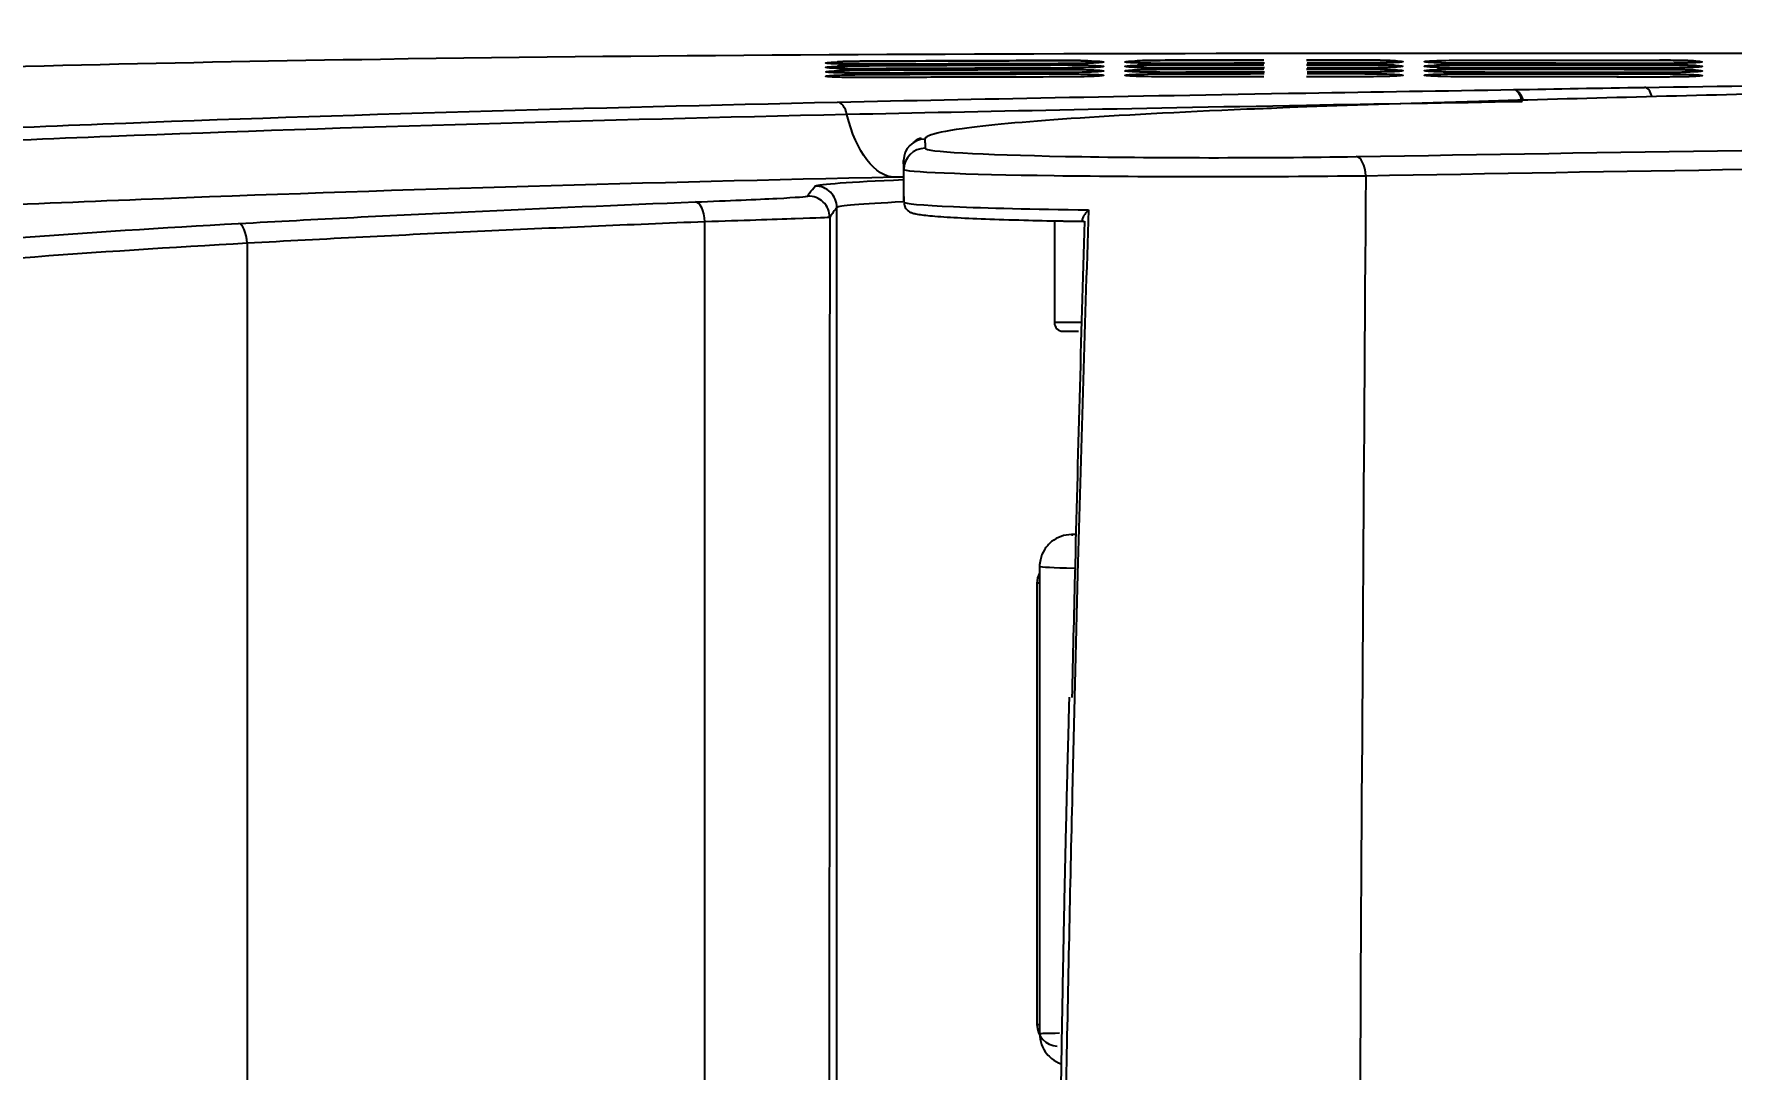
# Model space of a CAD drawing. Extents: x 5956 to 12061, y 2783 to 5292.
# Drawn here: x 9618.7 to 9698, y 4662.7 to 4711 of the extents above; entities that cross this region are included whole.
import ezdxf

# ---------------------------------------------------------------- set-up
doc = ezdxf.new("R2010")
doc.units = 0
doc.header["$LTSCALE"] = 20
doc.header["$MEASUREMENT"] = 0
doc.layers.get('0').update_dxf_attribs({"linetype": 'CONTINUOUS'})
doc.layers.get('DEFPOINTS').update_dxf_attribs({"linetype": 'CONTINUOUS'})
doc.layers.add('1', color=7, linetype='CONTINUOUS')
doc.styles.get("Standard").update_dxf_attribs({"font": 'NanumGothic.ttf'})
doc.dimstyles.get("Standard").update_dxf_attribs({"dimtxt": 2.7, "dimasz": 2.5, "dimexe": 1.5, "dimexo": 1.5, "dimgap": 1.5, "dimtad": 1, "dimdec": 0, "dimlfac": 10, "dimzin": 0, "dimdsep": 46, "dimtxsty": 'Standard', "dimcen": 0, "dimclrt": 2, "dimadec": 0, "dimazin": 0, "dimtfac": 1, "dimtdec": 0, "dimtmove": 0, "dimatfit": 3, "dimfxl": 0, "dimtolj": 1, "dimtzin": 0, "dimarcsym": 0})

# ---------------------------------------------------------------- blocks, each defined once
blk = doc.blocks.new('*D22')
at = {"color": 3, "lineweight": -2}
for p, q in [((9436.109, 4513.251), (9436.109, 4794.564)), ((10113.663, 4513.251), (10113.663, 4794.564)), ((9456.109, 4789.564), (10093.663, 4789.564))]:
    blk.add_line(p, q, dxfattribs=at)
at = {"color": 3}
for points in [[(9456.109, 4792.897), (9456.109, 4786.23), (9436.109, 4789.564)], [(10093.663, 4792.897), (10093.663, 4786.23), (10113.663, 4789.564)]]:
    blk.add_solid(points, dxfattribs=at)
at = {"layer": 'DEFPOINTS', "color": 0}
for p in [(10113.663, 4789.564), (9436.109, 4511.751), (10113.663, 4511.751)]:
    blk.add_point(p, dxfattribs=at)
at = {"color": 2, "insert": (9774.886, 4813.172), "char_height": 25, "attachment_point": 5}
blk.add_mtext('\\A1;680', dxfattribs=at)

msp = doc.modelspace()

# ---------------------------------------------------------------- linework, layer by layer
at = {"layer": '1', "color": 0, "linetype": 'Continuous'}
for p, q in [((9659.34, 4705.123), (9659.34, 4703.621)), ((9666.394, 4702.308), (9666.394, 4697.548)), ((9667.672, 4697.548), (9666.394, 4697.548)), ((9666.794, 4697.148), (9667.517, 4697.148)), ((9667.416, 4687.639), (9667.2, 4687.639)), ((9665.7, 4686.139), (9665.7, 4664.318)), ((9665.7, 4686.139), (9665.7, 4664.318)), ((9665.7, 4686.139), (9665.7, 4686.139)), ((9665.578, 4685.37), (9665.578, 4664.727)), ((9665.7, 4685.37), (9665.578, 4685.37)), ((9665.687, 4664.727), (9665.578, 4664.727)), ((9665.7, 4664.318), (9665.7, 4664.318))]:
    msp.add_line(p, q, dxfattribs=at)
for centre, radius, start, end in [((9666.794, 4697.548), 0.4, 180, 270), ((9666.578, 4685.37), 1, 151.45736, 180), ((9666.578, 4664.727), 1, 180, 267.21188)]:
    msp.add_arc(centre, radius, start, end, dxfattribs=at)
for centre, major_axis, ratio, start_param, end_param in [((9687.876, 4707.439), (-0.02, 1), 0.526618, 5.24402, 6.242794), ((9687.876, 4707.439), (-0.015, 1), 0.445342, 5.153242, 6.244836), ((9693.993, 4707.544), (0.015, -1), 0.437993, 2.171709, 3.103155), ((9656.26, 4706.857), (-0.022, 1), 0.481748, 5.12915, 6.244948), ((9660.34, 4705.123), (1, 0.02), 0.999469, 1.552796, 3.121279), ((9660.348, 4704.7), (1, 0.02), 0.99947, 1.552437, 3.121258), ((9680.515, 4704.312), (-0.017, 1), 0.443476, 4.795344, 6.246249), ((9655.22, 4702.93), (0.775, -0.632), 0.999905, 0.684023, 2.277312), ((9649.633, 4702.189), (0.039, -0.999), 0.419656, 1.626156, 3.124935), ((9654.885, 4702.466), (0.842, -0.539), 0.999869, 0.569809, 2.169227)]:
    msp.add_ellipse(centre, major_axis=major_axis, ratio=ratio, start_param=start_param, end_param=end_param, dxfattribs=at)
for points, knots in [([(9675.939, 4310.949), (9662.032, 4310.961), (9648.127, 4311.017), (9615.477, 4311.521), (9596.735, 4312.074), (9568.66, 4314.401), (9559.28, 4315.445), (9540.715, 4318.444), (9531.535, 4320.396), (9513.528, 4325.889), (9504.741, 4329.449), (9488.524, 4338.786), (9480.961, 4344.724), (9471.474, 4355.002), (9468.581, 4358.663), (9463.293, 4366.416), (9460.891, 4370.528), (9454.505, 4383.08), (9451.248, 4391.831), (9445.962, 4409.804), (9443.949, 4419.038), (9440.767, 4437.425), (9439.59, 4446.641), (9436.832, 4474.332), (9436.084, 4492.854), (9436.132, 4529.982), (9436.945, 4548.649), (9439.841, 4576.526), (9441.075, 4585.779), (9444.388, 4604.162), (9446.473, 4613.33), (9451.902, 4631.098), (9455.242, 4639.73), (9461.751, 4652.072), (9464.194, 4656.11), (9469.634, 4663.802), (9472.6, 4667.413), (9482.274, 4677.502), (9489.916, 4683.265), (9506.284, 4692.335), (9515.128, 4695.779), (9533.084, 4701.057), (9542.181, 4702.925), (9560.51, 4705.794), (9569.741, 4706.795), (9597.552, 4709.046), (9616.235, 4709.587), (9648.702, 4710.076), (9662.527, 4710.129), (9678.352, 4710.142)], [0, 0, 0, 0, 0.054995, 0.054995, 0.129163, 0.129163, 0.166246, 0.166246, 0.20333, 0.20333, 0.240414, 0.240414, 0.277498, 0.277498, 0.296039, 0.296039, 0.314581, 0.314581, 0.351665, 0.351665, 0.388749, 0.388749, 0.425833, 0.425833, 0.5, 0.5, 0.574167, 0.574167, 0.611251, 0.611251, 0.648335, 0.648335, 0.685419, 0.685419, 0.703961, 0.703961, 0.722502, 0.722502, 0.759586, 0.759586, 0.79667, 0.79667, 0.833754, 0.833754, 0.870837, 0.870837, 0.945005, 0.945005, 1, 1, 1, 1]), ([(9656.57, 4709.63), (9656.373, 4709.633), (9656.2, 4709.638), (9655.701, 4709.661), (9655.602, 4709.684), (9655.866, 4709.716), (9656.023, 4709.726), (9656.23, 4709.735)], [0, 0, 0, 0, 0.201907, 0.201907, 0.73796, 0.73796, 1, 1, 1, 1]), ([(9656.57, 4709.423), (9656.373, 4709.427), (9656.2, 4709.432), (9655.701, 4709.454), (9655.602, 4709.477), (9655.867, 4709.509), (9656.023, 4709.52), (9656.23, 4709.529)], [0, 0, 0, 0, 0.201841, 0.201841, 0.737894, 0.737894, 1, 1, 1, 1]), ([(9657.202, 4709.623), (9656.97, 4709.624), (9656.551, 4709.629), (9656.079, 4709.643), (9655.866, 4709.656), (9655.819, 4709.664), (9655.819, 4709.663)], [0, 0, 0, 0, 0.308853, 0.627565, 0.890857, 1, 1, 1, 1]), ([(9657.202, 4709.416), (9656.97, 4709.417), (9656.551, 4709.422), (9656.079, 4709.436), (9655.866, 4709.45), (9655.819, 4709.457), (9655.819, 4709.457)], [0, 0, 0, 0, 0.308888, 0.627667, 0.891007, 1, 1, 1, 1]), ([(9656.23, 4709.735), (9656.447, 4709.745), (9656.72, 4709.753), (9657.626, 4709.769), (9658.3, 4709.769), (9661.528, 4709.784), (9664.111, 4709.792), (9666.694, 4709.799)], [0, 0, 0, 0, 0.092751, 0.092751, 0.274201, 0.274201, 1, 1, 1, 1]), ([(9656.23, 4709.529), (9656.447, 4709.538), (9656.72, 4709.546), (9657.626, 4709.562), (9658.3, 4709.562), (9661.528, 4709.576), (9664.111, 4709.584), (9666.694, 4709.591)], [0, 0, 0, 0, 0.092731, 0.092731, 0.274185, 0.274185, 1, 1, 1, 1]), ([(9666.694, 4709.799), (9666.342, 4709.798), (9664.623, 4709.794), (9661.859, 4709.785), (9659.116, 4709.772), (9657.544, 4709.768), (9657.091, 4709.759), (9656.992, 4709.757)], [0, 0, 0, 0, 0.10832, 0.530578, 0.847495, 0.96625, 1, 1, 1, 1]), ([(9666.694, 4709.59), (9666.343, 4709.59), (9664.623, 4709.586), (9661.859, 4709.577), (9659.116, 4709.565), (9657.544, 4709.561), (9657.091, 4709.552), (9656.993, 4709.55)], [0, 0, 0, 0, 0.10832, 0.530579, 0.847497, 0.966253, 1, 1, 1, 1]), ([(9668.296, 4709.688), (9668.239, 4709.685), (9668.176, 4709.682), (9667.946, 4709.673), (9667.749, 4709.668), (9667.334, 4709.66), (9667.112, 4709.657), (9666.889, 4709.656), (9666.039, 4709.651), (9665.181, 4709.651), (9662.116, 4709.642), (9659.904, 4709.634), (9657.693, 4709.623)], [0, 0, 0, 0, 0.027375, 0.027375, 0.09349, 0.09349, 0.155979, 0.155979, 0.155979, 0.391108, 0.391108, 1, 1, 1, 1]), ([(9668.298, 4709.479), (9668.24, 4709.476), (9668.177, 4709.474), (9667.946, 4709.465), (9667.749, 4709.459), (9667.334, 4709.452), (9667.112, 4709.449), (9666.889, 4709.448), (9666.039, 4709.443), (9665.181, 4709.443), (9662.116, 4709.435), (9659.904, 4709.427), (9657.693, 4709.416)], [0, 0, 0, 0, 0.027635, 0.027635, 0.093725, 0.093725, 0.15619, 0.15619, 0.15619, 0.391248, 0.391248, 1, 1, 1, 1]), ([(9666.694, 4709.799), (9666.908, 4709.799), (9667.126, 4709.799), (9667.531, 4709.795), (9667.724, 4709.792), (9668.065, 4709.783), (9668.216, 4709.778), (9668.463, 4709.766), (9668.559, 4709.759), (9668.681, 4709.743), (9668.705, 4709.735), (9668.673, 4709.718), (9668.614, 4709.709), (9668.457, 4709.697), (9668.383, 4709.692), (9668.296, 4709.688)], [0, 0, 0, 0, 0.141324, 0.141324, 0.282473, 0.282473, 0.426689, 0.426689, 0.577845, 0.577845, 0.736939, 0.736939, 0.901335, 0.901335, 1, 1, 1, 1]), ([(9666.694, 4709.591), (9666.909, 4709.591), (9667.126, 4709.59), (9667.531, 4709.586), (9667.724, 4709.583), (9668.065, 4709.575), (9668.216, 4709.569), (9668.463, 4709.557), (9668.559, 4709.55), (9668.681, 4709.535), (9668.705, 4709.526), (9668.673, 4709.51), (9668.614, 4709.501), (9668.457, 4709.488), (9668.384, 4709.484), (9668.298, 4709.479)], [0, 0, 0, 0, 0.141417, 0.141417, 0.282659, 0.282659, 0.426976, 0.426976, 0.578238, 0.578238, 0.737437, 0.737437, 0.901928, 0.901928, 1, 1, 1, 1]), ([(9668.567, 4709.71), (9668.567, 4709.71), (9668.557, 4709.708), (9668.481, 4709.699), (9668.359, 4709.692), (9668.255, 4709.686)], [0, 0, 0, 0, 0.113902, 0.437923, 1, 1, 1, 1]), ([(9668.567, 4709.501), (9668.567, 4709.501), (9668.557, 4709.499), (9668.482, 4709.491), (9668.36, 4709.484), (9668.257, 4709.478)], [0, 0, 0, 0, 0.113584, 0.437969, 1, 1, 1, 1]), ([(9671.199, 4709.666), (9671.152, 4709.667), (9671.105, 4709.667), (9670.857, 4709.67), (9670.664, 4709.673), (9670.323, 4709.682), (9670.171, 4709.687), (9669.925, 4709.699), (9669.829, 4709.707), (9669.707, 4709.722), (9669.683, 4709.73), (9669.715, 4709.747), (9669.775, 4709.756), (9669.971, 4709.772), (9670.11, 4709.779), (9670.444, 4709.792), (9670.641, 4709.797), (9671.055, 4709.805), (9671.278, 4709.807), (9671.501, 4709.809), (9672.349, 4709.813), (9673.207, 4709.811), (9674.765, 4709.813), (9675.47, 4709.814), (9676.175, 4709.815)], [0, 0, 0, 0, 0.014064, 0.014064, 0.076122, 0.076122, 0.139542, 0.139542, 0.206001, 0.206001, 0.275928, 0.275928, 0.348166, 0.348166, 0.419987, 0.419987, 0.488741, 0.488741, 0.553703, 0.553703, 0.553703, 0.798091, 0.798091, 1, 1, 1, 1]), ([(9671.199, 4709.458), (9671.152, 4709.458), (9671.105, 4709.458), (9670.857, 4709.461), (9670.664, 4709.464), (9670.323, 4709.473), (9670.171, 4709.478), (9669.925, 4709.491), (9669.829, 4709.498), (9669.707, 4709.513), (9669.683, 4709.522), (9669.715, 4709.538), (9669.775, 4709.547), (9669.971, 4709.563), (9670.11, 4709.57), (9670.444, 4709.583), (9670.641, 4709.588), (9671.056, 4709.596), (9671.278, 4709.598), (9671.501, 4709.599), (9672.35, 4709.604), (9673.207, 4709.602), (9674.765, 4709.604), (9675.47, 4709.604), (9676.175, 4709.605)], [0, 0, 0, 0, 0.014046, 0.014046, 0.076113, 0.076113, 0.139543, 0.139543, 0.206014, 0.206014, 0.27595, 0.27595, 0.348191, 0.348191, 0.420008, 0.420008, 0.488755, 0.488755, 0.553711, 0.553711, 0.553711, 0.798096, 0.798096, 1, 1, 1, 1]), ([(9671.199, 4709.667), (9670.966, 4709.669), (9670.546, 4709.675), (9670.077, 4709.691), (9669.866, 4709.705), (9669.82, 4709.713), (9669.821, 4709.712)], [0, 0, 0, 0, 0.310138, 0.628836, 0.889641, 1, 1, 1, 1]), ([(9671.199, 4709.458), (9670.966, 4709.46), (9670.546, 4709.466), (9670.077, 4709.482), (9669.866, 4709.496), (9669.82, 4709.504), (9669.821, 4709.504)], [0, 0, 0, 0, 0.310132, 0.628858, 0.889676, 1, 1, 1, 1]), ([(9676.192, 4709.815), (9675.971, 4709.815), (9674.728, 4709.813), (9673.117, 4709.811), (9671.545, 4709.812), (9671.093, 4709.804), (9670.995, 4709.802)], [0, 0, 0, 0, 0.126736, 0.716573, 0.937605, 1, 1, 1, 1]), ([(9676.192, 4709.605), (9675.971, 4709.605), (9674.728, 4709.604), (9673.117, 4709.602), (9671.545, 4709.603), (9671.093, 4709.595), (9670.995, 4709.593)], [0, 0, 0, 0, 0.126738, 0.716577, 0.937609, 1, 1, 1, 1]), ([(9680.695, 4709.817), (9680.343, 4709.817), (9679.51, 4709.817), (9678.675, 4709.817), (9678.192, 4709.816)], [0, 0, 0, 0, 0.421637, 1, 1, 1, 1]), ([(9680.695, 4709.607), (9680.344, 4709.607), (9679.511, 4709.607), (9678.675, 4709.607), (9678.192, 4709.606)], [0, 0, 0, 0, 0.421634, 1, 1, 1, 1]), ([(9681.824, 4709.684), (9681.732, 4709.682), (9681.635, 4709.68), (9681.333, 4709.675), (9681.111, 4709.673), (9680.888, 4709.672), (9680.04, 4709.669), (9679.183, 4709.671), (9678.294, 4709.671), (9678.258, 4709.671), (9678.222, 4709.671)], [0, 0, 0, 0, 0.09227, 0.09227, 0.276631, 0.276631, 0.276631, 0.970755, 0.970755, 1, 1, 1, 1]), ([(9682.279, 4709.489), (9682.226, 4709.487), (9682.169, 4709.485), (9681.944, 4709.476), (9681.747, 4709.472), (9681.333, 4709.465), (9681.111, 4709.462), (9680.888, 4709.462), (9680.04, 4709.459), (9679.183, 4709.461), (9678.294, 4709.461), (9678.258, 4709.461), (9678.222, 4709.461)], [0, 0, 0, 0, 0.06249, 0.06249, 0.228351, 0.228351, 0.385058, 0.385058, 0.385058, 0.975117, 0.975117, 1, 1, 1, 1]), ([(9678.352, 4710.142), (9682.505, 4710.144), (9686.659, 4710.144), (9709.457, 4710.138), (9728.103, 4710.156), (9746.748, 4710.207)], [0, 0, 0, 0, 0.182171, 0.182171, 1, 1, 1, 1]), ([(9680.695, 4709.817), (9680.91, 4709.817), (9681.128, 4709.816), (9681.533, 4709.811), (9681.725, 4709.807), (9682.066, 4709.798), (9682.218, 4709.792), (9682.465, 4709.779), (9682.56, 4709.772), (9682.682, 4709.756), (9682.706, 4709.748), (9682.674, 4709.731), (9682.614, 4709.722), (9682.443, 4709.708), (9682.348, 4709.703), (9682.234, 4709.698)], [0, 0, 0, 0, 0.138178, 0.138178, 0.276179, 0.276179, 0.417304, 0.417304, 0.565293, 0.565293, 0.721014, 0.721014, 0.881769, 0.881769, 1, 1, 1, 1]), ([(9680.695, 4709.606), (9680.91, 4709.606), (9681.128, 4709.605), (9681.533, 4709.6), (9681.725, 4709.597), (9682.066, 4709.587), (9682.218, 4709.582), (9682.465, 4709.569), (9682.561, 4709.561), (9682.682, 4709.545), (9682.706, 4709.537), (9682.674, 4709.52), (9682.614, 4709.511), (9682.453, 4709.499), (9682.373, 4709.494), (9682.279, 4709.489)], [0, 0, 0, 0, 0.140444, 0.140444, 0.280707, 0.280707, 0.424154, 0.424154, 0.574578, 0.574578, 0.732854, 0.732854, 0.896229, 0.896229, 1, 1, 1, 1]), ([(9682.353, 4709.783), (9682.314, 4709.786), (9682.147, 4709.798), (9681.772, 4709.808), (9681.441, 4709.812), (9681.34, 4709.812)], [0, 0, 0, 0, 0.209937, 0.772052, 1, 1, 1, 1]), ([(9682.347, 4709.573), (9682.311, 4709.576), (9682.149, 4709.587), (9681.779, 4709.597), (9681.445, 4709.601), (9681.341, 4709.602)], [0, 0, 0, 0, 0.192109, 0.762088, 1, 1, 1, 1]), ([(9682.567, 4709.722), (9682.567, 4709.722), (9682.556, 4709.721), (9682.477, 4709.712), (9682.24, 4709.697), (9681.961, 4709.689), (9681.779, 4709.684)], [0, 0, 0, 0, 0.071668, 0.263989, 0.600082, 1, 1, 1, 1]), ([(9682.567, 4709.512), (9682.567, 4709.512), (9682.556, 4709.51), (9682.471, 4709.501), (9682.367, 4709.492), (9682.239, 4709.488), (9682.239, 4709.488)], [0, 0, 0, 0, 0.116069, 0.43759, 0.999898, 1, 1, 1, 1]), ([(9685.2, 4709.673), (9685.153, 4709.674), (9685.106, 4709.674), (9684.857, 4709.677), (9684.665, 4709.681), (9684.324, 4709.691), (9684.172, 4709.696), (9683.925, 4709.709), (9683.829, 4709.717), (9683.708, 4709.733), (9683.684, 4709.741), (9683.717, 4709.758), (9683.776, 4709.767), (9683.973, 4709.782), (9684.113, 4709.79), (9684.447, 4709.802), (9684.644, 4709.807), (9685.058, 4709.814), (9685.28, 4709.816), (9685.503, 4709.817), (9686.351, 4709.819), (9687.207, 4709.816), (9690.272, 4709.815), (9692.484, 4709.814), (9694.695, 4709.812)], [0, 0, 0, 0, 0.009861, 0.009861, 0.05323, 0.05323, 0.097589, 0.097589, 0.144101, 0.144101, 0.193034, 0.193034, 0.243541, 0.243541, 0.293689, 0.293689, 0.341644, 0.341644, 0.386943, 0.386943, 0.386943, 0.557467, 0.557467, 1, 1, 1, 1]), ([(9685.2, 4709.462), (9685.153, 4709.463), (9685.106, 4709.463), (9684.857, 4709.466), (9684.665, 4709.47), (9684.324, 4709.48), (9684.172, 4709.485), (9683.925, 4709.499), (9683.829, 4709.506), (9683.708, 4709.522), (9683.684, 4709.53), (9683.717, 4709.547), (9683.777, 4709.556), (9683.973, 4709.571), (9684.113, 4709.579), (9684.447, 4709.591), (9684.644, 4709.596), (9685.058, 4709.602), (9685.28, 4709.605), (9685.503, 4709.605), (9686.351, 4709.608), (9687.207, 4709.605), (9690.272, 4709.603), (9692.484, 4709.601), (9694.696, 4709.599)], [0, 0, 0, 0, 0.009849, 0.009849, 0.053224, 0.053224, 0.09759, 0.09759, 0.14411, 0.14411, 0.193049, 0.193049, 0.243556, 0.243556, 0.293699, 0.293699, 0.341646, 0.341646, 0.386938, 0.386938, 0.386938, 0.557452, 0.557452, 1, 1, 1, 1]), ([(9685.201, 4709.674), (9684.967, 4709.676), (9684.547, 4709.683), (9684.078, 4709.7), (9683.867, 4709.715), (9683.822, 4709.723), (9683.823, 4709.723)], [0, 0, 0, 0, 0.310746, 0.629717, 0.890025, 1, 1, 1, 1]), ([(9685.2, 4709.463), (9684.967, 4709.465), (9684.547, 4709.472), (9684.078, 4709.49), (9683.867, 4709.504), (9683.822, 4709.512), (9683.823, 4709.512)], [0, 0, 0, 0, 0.310734, 0.629732, 0.890042, 1, 1, 1, 1]), ([(9694.696, 4709.599), (9694.344, 4709.6), (9692.624, 4709.601), (9689.86, 4709.604), (9687.117, 4709.604), (9685.546, 4709.609), (9685.094, 4709.602), (9684.996, 4709.6)], [0, 0, 0, 0, 0.108414, 0.530811, 0.847822, 0.966621, 1, 1, 1, 1]), ([(9695.791, 4709.676), (9695.709, 4709.674), (9695.623, 4709.673), (9695.332, 4709.668), (9695.111, 4709.666), (9694.888, 4709.665), (9694.04, 4709.663), (9693.184, 4709.666), (9690.12, 4709.669), (9687.907, 4709.67), (9685.695, 4709.671)], [0, 0, 0, 0, 0.029513, 0.029513, 0.096249, 0.096249, 0.096249, 0.347528, 0.347528, 1, 1, 1, 1]), ([(9695.794, 4709.463), (9695.711, 4709.461), (9695.624, 4709.459), (9695.332, 4709.455), (9695.111, 4709.453), (9694.888, 4709.452), (9694.04, 4709.45), (9693.184, 4709.454), (9690.12, 4709.457), (9687.908, 4709.459), (9685.695, 4709.46)], [0, 0, 0, 0, 0.029904, 0.029904, 0.096601, 0.096601, 0.096601, 0.347762, 0.347762, 1, 1, 1, 1]), ([(9694.695, 4709.812), (9694.91, 4709.812), (9695.128, 4709.811), (9695.533, 4709.805), (9695.726, 4709.801), (9696.067, 4709.792), (9696.218, 4709.786), (9696.465, 4709.773), (9696.561, 4709.765), (9696.683, 4709.749), (9696.707, 4709.74), (9696.674, 4709.723), (9696.614, 4709.714), (9696.441, 4709.701), (9696.342, 4709.695), (9696.223, 4709.69)], [0, 0, 0, 0, 0.137673, 0.137673, 0.275168, 0.275168, 0.415834, 0.415834, 0.563389, 0.563389, 0.718661, 0.718661, 0.878911, 0.878911, 1, 1, 1, 1]), ([(9694.696, 4709.599), (9694.91, 4709.599), (9695.128, 4709.597), (9695.533, 4709.592), (9695.726, 4709.588), (9696.067, 4709.578), (9696.218, 4709.572), (9696.465, 4709.559), (9696.561, 4709.551), (9696.683, 4709.535), (9696.707, 4709.527), (9696.674, 4709.51), (9696.614, 4709.501), (9696.474, 4709.49), (9696.426, 4709.487), (9696.372, 4709.484)], [0, 0, 0, 0, 0.145659, 0.145659, 0.291128, 0.291128, 0.439963, 0.439963, 0.596091, 0.596091, 0.760373, 0.760373, 0.929898, 0.929898, 1, 1, 1, 1]), ([(9696.392, 4709.773), (9696.329, 4709.779), (9696.124, 4709.792), (9695.724, 4709.803), (9695.417, 4709.806), (9695.345, 4709.807)], [0, 0, 0, 0, 0.328428, 0.849625, 1, 1, 1, 1]), ([(9696.386, 4709.56), (9696.327, 4709.565), (9696.129, 4709.579), (9695.733, 4709.59), (9695.422, 4709.593), (9695.346, 4709.594)], [0, 0, 0, 0, 0.311649, 0.839121, 1, 1, 1, 1]), ([(9696.566, 4709.715), (9696.566, 4709.715), (9696.554, 4709.713), (9696.469, 4709.704), (9696.223, 4709.689), (9695.934, 4709.68), (9695.746, 4709.676)], [0, 0, 0, 0, 0.076468, 0.269076, 0.602141, 1, 1, 1, 1]), ([(9696.566, 4709.501), (9696.567, 4709.501), (9696.555, 4709.499), (9696.47, 4709.49), (9696.224, 4709.475), (9695.937, 4709.467), (9695.749, 4709.463)], [0, 0, 0, 0, 0.076314, 0.268917, 0.602256, 1, 1, 1, 1]), ([(9656.57, 4709.217), (9656.373, 4709.22), (9656.201, 4709.225), (9655.701, 4709.248), (9655.602, 4709.271), (9655.867, 4709.303), (9656.023, 4709.313), (9656.231, 4709.322)], [0, 0, 0, 0, 0.201788, 0.201788, 0.737877, 0.737877, 1, 1, 1, 1]), ([(9666.694, 4709.031), (9665.219, 4709.028), (9663.745, 4709.025), (9660.795, 4709.016), (9659.32, 4709.01), (9657.845, 4709.004), (9657.598, 4709.003), (9657.344, 4709.002), (9656.869, 4709.005), (9656.642, 4709.008), (9656.282, 4709.017), (9656.135, 4709.022), (9655.898, 4709.034), (9655.807, 4709.04), (9655.697, 4709.055), (9655.68, 4709.064), (9655.725, 4709.08), (9655.791, 4709.089), (9655.999, 4709.105), (9656.144, 4709.113), (9656.487, 4709.126), (9656.687, 4709.132), (9657.106, 4709.14), (9657.329, 4709.143), (9657.599, 4709.145), (9657.646, 4709.145), (9657.693, 4709.146)], [0, 0, 0, 0, 0.286043, 0.286043, 0.572093, 0.572093, 0.572093, 0.620491, 0.620491, 0.669502, 0.669502, 0.712142, 0.712142, 0.756982, 0.756982, 0.804145, 0.804145, 0.85281, 0.85281, 0.90112, 0.90112, 0.947335, 0.947335, 0.991024, 0.991024, 1, 1, 1, 1]), ([(9665.228, 4709.028), (9664.608, 4709.027), (9662.684, 4709.022), (9660.26, 4709.014), (9658.181, 4709.005), (9657.141, 4709.002), (9656.452, 4709.011), (9656.03, 4709.026), (9655.851, 4709.039), (9655.818, 4709.044), (9655.819, 4709.044)], [0, 0, 0, 0, 0.180944, 0.562427, 0.705486, 0.792014, 0.859967, 0.929994, 0.98017, 1, 1, 1, 1]), ([(9657.202, 4709.21), (9656.97, 4709.211), (9656.551, 4709.215), (9656.079, 4709.23), (9655.866, 4709.243), (9655.819, 4709.251), (9655.819, 4709.251)], [0, 0, 0, 0, 0.308842, 0.627607, 0.890927, 1, 1, 1, 1]), ([(9656.231, 4709.322), (9656.447, 4709.332), (9656.72, 4709.34), (9657.626, 4709.355), (9658.3, 4709.355), (9661.528, 4709.369), (9664.111, 4709.377), (9666.694, 4709.382)], [0, 0, 0, 0, 0.092731, 0.092731, 0.274185, 0.274185, 1, 1, 1, 1]), ([(9666.694, 4709.382), (9666.343, 4709.382), (9664.623, 4709.378), (9661.859, 4709.37), (9659.116, 4709.358), (9657.544, 4709.355), (9657.091, 4709.345), (9656.993, 4709.343)], [0, 0, 0, 0, 0.108319, 0.530581, 0.8475, 0.966255, 1, 1, 1, 1]), ([(9668.299, 4709.271), (9668.241, 4709.268), (9668.177, 4709.265), (9667.945, 4709.257), (9667.749, 4709.251), (9667.334, 4709.244), (9667.112, 4709.241), (9666.889, 4709.24), (9666.04, 4709.235), (9665.181, 4709.236), (9662.116, 4709.227), (9659.904, 4709.22), (9657.693, 4709.21)], [0, 0, 0, 0, 0.027896, 0.027896, 0.093959, 0.093959, 0.156401, 0.156401, 0.156401, 0.391389, 0.391389, 1, 1, 1, 1]), ([(9657.693, 4709.146), (9659.168, 4709.152), (9660.642, 4709.158), (9663.592, 4709.167), (9665.067, 4709.171), (9666.542, 4709.174), (9666.789, 4709.175), (9667.043, 4709.175), (9667.517, 4709.171), (9667.745, 4709.167), (9668.105, 4709.157), (9668.252, 4709.152), (9668.489, 4709.139), (9668.58, 4709.132), (9668.69, 4709.116), (9668.707, 4709.108), (9668.661, 4709.091), (9668.595, 4709.083), (9668.432, 4709.07), (9668.361, 4709.066), (9668.28, 4709.062)], [0, 0, 0, 0, 0.325038, 0.325038, 0.650068, 0.650068, 0.650068, 0.705078, 0.705078, 0.760779, 0.760779, 0.8093, 0.8093, 0.860381, 0.860381, 0.914099, 0.914099, 0.969448, 0.969448, 1, 1, 1, 1]), ([(9666.694, 4709.382), (9666.909, 4709.383), (9667.126, 4709.382), (9667.531, 4709.378), (9667.724, 4709.375), (9668.065, 4709.366), (9668.216, 4709.361), (9668.463, 4709.349), (9668.559, 4709.342), (9668.681, 4709.326), (9668.705, 4709.318), (9668.673, 4709.301), (9668.614, 4709.293), (9668.458, 4709.28), (9668.385, 4709.275), (9668.299, 4709.271)], [0, 0, 0, 0, 0.14151, 0.14151, 0.282844, 0.282844, 0.427262, 0.427262, 0.578631, 0.578631, 0.737935, 0.737935, 0.90252, 0.90252, 1, 1, 1, 1]), ([(9668.28, 4709.062), (9668.215, 4709.059), (9668.143, 4709.056), (9667.898, 4709.047), (9667.698, 4709.042), (9667.279, 4709.035), (9667.056, 4709.033), (9666.787, 4709.032), (9666.741, 4709.031), (9666.694, 4709.031)], [0, 0, 0, 0, 0.178069, 0.178069, 0.562255, 0.562255, 0.925508, 0.925508, 1, 1, 1, 1]), ([(9668.567, 4709.085), (9668.567, 4709.085), (9668.557, 4709.083), (9668.481, 4709.075), (9668.358, 4709.067), (9668.256, 4709.062)], [0, 0, 0, 0, 0.120012, 0.448396, 1, 1, 1, 1]), ([(9668.567, 4709.293), (9668.567, 4709.293), (9668.558, 4709.291), (9668.483, 4709.283), (9668.361, 4709.275), (9668.258, 4709.27)], [0, 0, 0, 0, 0.113205, 0.437963, 1, 1, 1, 1]), ([(9676.183, 4709.042), (9674.738, 4709.041), (9673.292, 4709.04), (9671.847, 4709.039), (9671.599, 4709.039), (9671.345, 4709.039), (9670.87, 4709.044), (9670.643, 4709.048), (9670.283, 4709.058), (9670.136, 4709.063), (9669.899, 4709.076), (9669.808, 4709.083), (9669.699, 4709.099), (9669.681, 4709.107), (9669.728, 4709.124), (9669.794, 4709.132), (9670.004, 4709.148), (9670.149, 4709.155), (9670.492, 4709.167), (9670.692, 4709.172), (9671.111, 4709.179), (9671.334, 4709.182), (9671.602, 4709.183), (9671.648, 4709.183), (9671.694, 4709.183)], [0, 0, 0, 0, 0.395812, 0.395812, 0.395812, 0.464212, 0.464212, 0.53347, 0.53347, 0.593811, 0.593811, 0.657323, 0.657323, 0.724093, 0.724093, 0.792871, 0.792871, 0.860986, 0.860986, 0.926034, 0.926034, 0.987518, 0.987518, 1, 1, 1, 1]), ([(9671.199, 4709.249), (9671.152, 4709.249), (9671.105, 4709.25), (9670.857, 4709.252), (9670.664, 4709.256), (9670.323, 4709.264), (9670.171, 4709.27), (9669.925, 4709.282), (9669.829, 4709.29), (9669.707, 4709.305), (9669.683, 4709.313), (9669.716, 4709.33), (9669.775, 4709.339), (9669.971, 4709.354), (9670.111, 4709.362), (9670.444, 4709.374), (9670.641, 4709.38), (9671.056, 4709.387), (9671.278, 4709.39), (9671.501, 4709.391), (9672.35, 4709.395), (9673.207, 4709.393), (9674.765, 4709.394), (9675.47, 4709.395), (9676.175, 4709.395)], [0, 0, 0, 0, 0.014051, 0.014051, 0.076123, 0.076123, 0.139561, 0.139561, 0.20604, 0.20604, 0.275982, 0.275982, 0.348222, 0.348222, 0.420032, 0.420032, 0.488768, 0.488768, 0.553716, 0.553716, 0.553716, 0.798087, 0.798087, 1, 1, 1, 1]), ([(9671.199, 4709.249), (9670.966, 4709.251), (9670.546, 4709.257), (9670.077, 4709.274), (9669.866, 4709.288), (9669.82, 4709.296), (9669.821, 4709.295)], [0, 0, 0, 0, 0.31013, 0.628887, 0.889722, 1, 1, 1, 1]), ([(9676.193, 4709.042), (9675.277, 4709.042), (9673.872, 4709.041), (9672.182, 4709.039), (9671.142, 4709.039), (9670.453, 4709.052), (9670.032, 4709.068), (9669.854, 4709.081), (9669.821, 4709.087), (9669.821, 4709.087)], [0, 0, 0, 0, 0.378958, 0.581991, 0.70484, 0.801476, 0.901061, 0.971905, 1, 1, 1, 1]), ([(9676.192, 4709.396), (9675.971, 4709.396), (9674.728, 4709.395), (9673.117, 4709.393), (9671.545, 4709.394), (9671.093, 4709.387), (9670.995, 4709.385)], [0, 0, 0, 0, 0.126714, 0.716572, 0.93761, 1, 1, 1, 1]), ([(9671.694, 4709.183), (9673.169, 4709.184), (9674.644, 4709.185), (9676.148, 4709.186), (9676.177, 4709.186), (9676.206, 4709.186)], [0, 0, 0, 0, 0.980698, 0.980698, 1, 1, 1, 1]), ([(9680.695, 4709.396), (9680.344, 4709.396), (9679.511, 4709.397), (9678.675, 4709.397), (9678.192, 4709.397)], [0, 0, 0, 0, 0.421606, 1, 1, 1, 1]), ([(9678.211, 4709.187), (9678.988, 4709.187), (9679.765, 4709.187), (9680.543, 4709.186), (9680.791, 4709.186), (9681.045, 4709.186), (9681.519, 4709.18), (9681.746, 4709.176), (9682.107, 4709.165), (9682.254, 4709.159), (9682.491, 4709.146), (9682.581, 4709.139), (9682.691, 4709.123), (9682.708, 4709.114), (9682.662, 4709.097), (9682.595, 4709.089), (9682.428, 4709.077), (9682.353, 4709.072), (9682.267, 4709.068)], [0, 0, 0, 0, 0.32754, 0.32754, 0.32754, 0.432784, 0.432784, 0.539343, 0.539343, 0.632253, 0.632253, 0.730115, 0.730115, 0.832993, 0.832993, 0.938881, 0.938881, 1, 1, 1, 1]), ([(9682.281, 4709.279), (9682.228, 4709.277), (9682.169, 4709.274), (9681.944, 4709.266), (9681.747, 4709.261), (9681.333, 4709.254), (9681.111, 4709.252), (9680.888, 4709.252), (9680.04, 4709.249), (9679.183, 4709.252), (9678.294, 4709.251), (9678.258, 4709.251), (9678.222, 4709.251)], [0, 0, 0, 0, 0.063334, 0.063334, 0.229018, 0.229018, 0.385563, 0.385563, 0.385563, 0.975063, 0.975063, 1, 1, 1, 1]), ([(9680.695, 4709.396), (9680.91, 4709.396), (9681.128, 4709.395), (9681.533, 4709.39), (9681.726, 4709.386), (9682.066, 4709.377), (9682.218, 4709.371), (9682.465, 4709.358), (9682.561, 4709.351), (9682.683, 4709.335), (9682.706, 4709.326), (9682.674, 4709.31), (9682.614, 4709.301), (9682.453, 4709.288), (9682.374, 4709.284), (9682.281, 4709.279)], [0, 0, 0, 0, 0.140567, 0.140567, 0.280951, 0.280951, 0.42453, 0.42453, 0.575094, 0.575094, 0.733508, 0.733508, 0.89701, 0.89701, 1, 1, 1, 1]), ([(9682.267, 4709.068), (9682.205, 4709.066), (9682.137, 4709.063), (9681.896, 4709.055), (9681.696, 4709.05), (9681.278, 4709.044), (9681.055, 4709.042), (9680.787, 4709.042), (9680.741, 4709.042), (9680.695, 4709.042)], [0, 0, 0, 0, 0.169602, 0.169602, 0.558168, 0.558168, 0.925464, 0.925464, 1, 1, 1, 1]), ([(9682.34, 4709.363), (9682.308, 4709.366), (9682.151, 4709.377), (9681.785, 4709.386), (9681.449, 4709.391), (9681.342, 4709.391)], [0, 0, 0, 0, 0.173611, 0.751866, 1, 1, 1, 1]), ([(9682.567, 4709.301), (9682.567, 4709.301), (9682.557, 4709.3), (9682.477, 4709.291), (9682.349, 4709.284), (9682.241, 4709.278)], [0, 0, 0, 0, 0.117973, 0.439257, 1, 1, 1, 1]), ([(9682.568, 4709.091), (9682.568, 4709.091), (9682.556, 4709.089), (9682.476, 4709.081), (9682.349, 4709.073), (9682.243, 4709.068)], [0, 0, 0, 0, 0.126209, 0.452872, 1, 1, 1, 1]), ([(9694.696, 4709.027), (9694.362, 4709.027), (9694.029, 4709.028), (9692.362, 4709.03), (9691.029, 4709.032), (9688.413, 4709.036), (9687.131, 4709.037), (9685.848, 4709.038), (9685.6, 4709.038), (9685.346, 4709.039), (9684.871, 4709.045), (9684.644, 4709.049), (9684.283, 4709.06), (9684.136, 4709.066), (9683.899, 4709.079), (9683.809, 4709.087), (9683.699, 4709.103), (9683.682, 4709.111), (9683.729, 4709.128), (9683.796, 4709.137), (9684.006, 4709.152), (9684.152, 4709.159), (9684.496, 4709.171), (9684.696, 4709.175), (9685.114, 4709.181), (9685.336, 4709.183), (9685.604, 4709.184), (9685.65, 4709.184), (9685.695, 4709.184)], [0, 0, 0, 0, 0.064652, 0.064652, 0.323258, 0.323258, 0.572033, 0.572033, 0.572033, 0.620506, 0.620506, 0.669583, 0.669583, 0.712378, 0.712378, 0.75745, 0.75745, 0.804822, 0.804822, 0.853572, 0.853572, 0.901784, 0.901784, 0.947776, 0.947776, 0.991242, 0.991242, 1, 1, 1, 1]), ([(9685.2, 4709.252), (9685.153, 4709.252), (9685.106, 4709.253), (9684.857, 4709.256), (9684.665, 4709.26), (9684.324, 4709.269), (9684.172, 4709.275), (9683.925, 4709.288), (9683.829, 4709.295), (9683.708, 4709.311), (9683.684, 4709.32), (9683.717, 4709.337), (9683.777, 4709.345), (9683.974, 4709.361), (9684.114, 4709.368), (9684.448, 4709.38), (9684.644, 4709.385), (9685.059, 4709.392), (9685.28, 4709.394), (9685.503, 4709.394), (9686.351, 4709.397), (9687.208, 4709.393), (9690.272, 4709.391), (9692.484, 4709.389), (9694.696, 4709.386)], [0, 0, 0, 0, 0.009838, 0.009838, 0.053218, 0.053218, 0.097591, 0.097591, 0.144119, 0.144119, 0.193063, 0.193063, 0.243571, 0.243571, 0.293709, 0.293709, 0.341647, 0.341647, 0.386933, 0.386933, 0.386933, 0.557437, 0.557437, 1, 1, 1, 1]), ([(9685.2, 4709.252), (9684.967, 4709.254), (9684.547, 4709.261), (9684.078, 4709.279), (9683.867, 4709.294), (9683.822, 4709.301), (9683.823, 4709.301)], [0, 0, 0, 0, 0.310727, 0.629758, 0.890079, 1, 1, 1, 1]), ([(9694.196, 4709.028), (9693.254, 4709.029), (9691.008, 4709.033), (9688.262, 4709.036), (9686.183, 4709.038), (9685.142, 4709.04), (9684.453, 4709.054), (9684.033, 4709.071), (9683.855, 4709.085), (9683.823, 4709.091), (9683.823, 4709.091)], [0, 0, 0, 0, 0.251368, 0.600061, 0.730822, 0.809938, 0.872241, 0.936443, 0.981901, 1, 1, 1, 1]), ([(9694.696, 4709.386), (9694.344, 4709.387), (9692.624, 4709.389), (9689.86, 4709.392), (9687.117, 4709.393), (9685.546, 4709.398), (9685.094, 4709.391), (9684.997, 4709.389)], [0, 0, 0, 0, 0.108413, 0.530813, 0.847825, 0.966624, 1, 1, 1, 1]), ([(9695.797, 4709.25), (9695.713, 4709.248), (9695.625, 4709.246), (9695.332, 4709.242), (9695.11, 4709.24), (9694.888, 4709.239), (9694.04, 4709.238), (9693.184, 4709.241), (9690.12, 4709.245), (9687.908, 4709.247), (9685.695, 4709.249)], [0, 0, 0, 0, 0.030294, 0.030294, 0.096951, 0.096951, 0.096951, 0.347996, 0.347996, 1, 1, 1, 1]), ([(9685.695, 4709.184), (9687.17, 4709.182), (9688.645, 4709.181), (9691.594, 4709.178), (9693.069, 4709.176), (9694.543, 4709.174), (9694.791, 4709.173), (9695.045, 4709.172), (9695.52, 4709.166), (9695.747, 4709.162), (9696.108, 4709.151), (9696.255, 4709.145), (9696.492, 4709.131), (9696.582, 4709.123), (9696.692, 4709.107), (9696.709, 4709.098), (9696.662, 4709.081), (9696.595, 4709.073), (9696.423, 4709.06), (9696.341, 4709.056), (9696.245, 4709.051)], [0, 0, 0, 0, 0.323551, 0.323551, 0.647097, 0.647097, 0.647097, 0.701923, 0.701923, 0.757432, 0.757432, 0.805852, 0.805852, 0.856873, 0.856873, 0.910507, 0.910507, 0.965688, 0.965688, 1, 1, 1, 1]), ([(9694.696, 4709.386), (9694.911, 4709.386), (9695.128, 4709.384), (9695.533, 4709.379), (9695.726, 4709.375), (9696.067, 4709.365), (9696.219, 4709.359), (9696.466, 4709.346), (9696.561, 4709.338), (9696.683, 4709.322), (9696.707, 4709.313), (9696.674, 4709.296), (9696.614, 4709.288), (9696.475, 4709.277), (9696.427, 4709.273), (9696.373, 4709.27)], [0, 0, 0, 0, 0.145731, 0.145731, 0.291271, 0.291271, 0.440191, 0.440191, 0.59641, 0.59641, 0.760777, 0.760777, 0.930368, 0.930368, 1, 1, 1, 1]), ([(9696.245, 4709.051), (9696.189, 4709.049), (9696.128, 4709.047), (9695.895, 4709.039), (9695.695, 4709.035), (9695.277, 4709.029), (9695.055, 4709.027), (9694.787, 4709.027), (9694.741, 4709.027), (9694.696, 4709.027)], [0, 0, 0, 0, 0.154091, 0.154091, 0.550191, 0.550191, 0.92448, 0.92448, 1, 1, 1, 1]), ([(9696.381, 4709.347), (9696.325, 4709.352), (9696.133, 4709.366), (9695.737, 4709.376), (9695.419, 4709.38), (9695.334, 4709.381)], [0, 0, 0, 0, 0.291378, 0.819884, 1, 1, 1, 1]), ([(9696.567, 4709.288), (9696.567, 4709.288), (9696.555, 4709.286), (9696.471, 4709.277), (9696.226, 4709.262), (9695.939, 4709.254), (9695.753, 4709.25)], [0, 0, 0, 0, 0.075717, 0.268401, 0.602159, 1, 1, 1, 1]), ([(9696.567, 4709.075), (9696.567, 4709.075), (9696.554, 4709.073), (9696.468, 4709.064), (9696.334, 4709.057), (9696.223, 4709.051)], [0, 0, 0, 0, 0.129181, 0.454048, 1, 1, 1, 1]), ([(9716.639, 4708.636), (9711.298, 4708.53), (9706.161, 4708.409), (9696.082, 4708.156), (9691.121, 4708.025), (9686.242, 4707.89)], [0, 0, 0, 0, 0.5, 0.5, 1, 1, 1, 1]), ([(9519.776, 4685.53), (9530.323, 4692.288), (9541.838, 4696.603), (9564.762, 4702.388), (9576.207, 4703.923), (9593.352, 4705.413), (9599.066, 4705.749), (9610.482, 4706.356), (9616.183, 4706.612), (9633.294, 4707.282), (9644.713, 4707.599), (9656.256, 4707.857)], [0, 0, 0, 0, 0.25, 0.25, 0.5, 0.5, 0.625, 0.625, 0.75, 0.75, 1, 1, 1, 1]), ([(9656.691, 4707.272), (9645.133, 4707.014), (9633.7, 4706.697), (9616.567, 4706.027), (9610.86, 4705.77), (9599.434, 4705.163), (9593.715, 4704.827), (9576.533, 4703.332), (9564.948, 4701.76), (9542.223, 4695.994), (9531.061, 4691.848), (9520.433, 4685.041)], [0, 0, 0, 0, 0.25, 0.25, 0.375, 0.375, 0.5, 0.5, 0.75, 0.75, 1, 1, 1, 1]), ([(9678.197, 4707.63), (9675.839, 4707.537), (9675.617, 4707.528), (9672.199, 4707.383), (9669.407, 4707.235), (9664.949, 4706.931), (9663.23, 4706.773), (9661.291, 4706.501), (9660.773, 4706.392), (9660.519, 4706.282)], [0, 0, 0, 0, 0.025062, 0.025062, 0.389565, 0.389565, 0.754069, 0.754069, 1, 1, 1, 1]), ([(9660.168, 4706.173), (9660.071, 4706.175), (9659.961, 4706.096), (9659.79, 4705.961), (9659.768, 4705.942)], [0, 0, 0, 0, 0.87256, 1, 1, 1, 1]), ([(9660.338, 4706.122), (9660.338, 4706.1), (9660.339, 4706.079), (9660.341, 4705.97), (9660.343, 4705.883), (9660.345, 4705.764), (9660.346, 4705.732), (9660.347, 4705.7)], [0, 0, 0, 0, 0.154236, 0.154236, 0.771181, 0.771181, 1, 1, 1, 1]), ([(9660.347, 4705.7), (9660.35, 4705.544), (9662.867, 4705.399), (9668.931, 4705.282), (9671.261, 4705.261), (9675.978, 4705.257), (9678.368, 4705.275), (9680.515, 4705.311)], [0, 0, 0, 0, 0.5, 0.5, 0.75, 0.75, 1, 1, 1, 1]), ([(9680.956, 4704.402), (9678.656, 4704.373), (9676.097, 4704.359), (9671.046, 4704.361), (9668.55, 4704.377), (9662.053, 4704.467), (9659.352, 4704.579), (9659.348, 4704.7)], [0, 0, 0, 0, 0.25, 0.25, 0.5, 0.5, 1, 1, 1, 1]), ([(9658.936, 4704.345), (9647.451, 4704.09), (9636.091, 4703.779), (9619.066, 4703.122), (9613.395, 4702.871), (9602.039, 4702.277), (9596.353, 4701.951), (9584.972, 4700.988), (9579.275, 4700.364), (9567.861, 4698.661), (9562.127, 4697.582), (9545.144, 4693.36), (9534.034, 4689.295), (9523.48, 4682.57)], [0, 0, 0, 0, 0.25, 0.25, 0.375, 0.375, 0.5, 0.5, 0.625, 0.625, 0.75, 0.75, 1, 1, 1, 1]), ([(9654.856, 4703.466), (9654.862, 4703.475), (9654.868, 4703.484), (9654.898, 4703.529), (9654.922, 4703.563), (9655.03, 4703.718), (9655.114, 4703.828), (9655.197, 4703.929)], [0, 0, 0, 0, 0.052132, 0.052132, 0.260659, 0.260659, 1, 1, 1, 1]), ([(9628.238, 4702.182), (9631.846, 4702.382), (9635.425, 4702.564), (9642.538, 4702.898), (9646.078, 4703.05), (9649.601, 4703.189)], [0, 0, 0, 0, 0.499788, 0.499788, 1, 1, 1, 1]), ([(9649.601, 4703.189), (9651.162, 4703.25), (9652.484, 4703.308), (9654.327, 4703.404), (9654.841, 4703.442), (9654.856, 4703.466)], [0, 0, 0, 0, 0.5, 0.5, 1, 1, 1, 1]), ([(9659.349, 4703.194), (9659.35, 4703.113), (9660.171, 4703.035), (9663.19, 4702.904), (9665.394, 4702.852), (9667.992, 4702.82)], [0, 0, 0, 0, 0.5, 0.5, 1, 1, 1, 1]), ([(9659.367, 4703.157), (9659.364, 4703.11), (9659.37, 4702.989), (9659.483, 4702.834), (9659.611, 4702.734), (9659.76, 4702.668), (9659.991, 4702.611), (9660.516, 4702.541), (9661.606, 4702.464), (9663.103, 4702.395), (9664.821, 4702.34), (9666.098, 4702.312), (9666.717, 4702.301)], [0, 0, 0, 0, 0.011911, 0.033556, 0.055481, 0.087804, 0.159812, 0.329995, 0.512479, 0.686275, 0.856938, 1, 1, 1, 1]), ([(9655.885, 4702.466), (9655.868, 4702.458), (9655.298, 4702.435), (9653.252, 4702.364), (9651.783, 4702.317), (9650.05, 4702.261)], [0, 0, 0, 0, 0.5, 0.5, 1, 1, 1, 1]), ([(9655.885, 4702.466), (9655.88, 4695.058), (9655.875, 4687.646), (9655.867, 4673.803), (9655.864, 4667.372), (9655.861, 4660.94)], [0, 0, 0, 0, 0.535674, 0.535674, 1, 1, 1, 1]), ([(9656.219, 4661.448), (9656.219, 4668.274), (9656.219, 4675.1), (9656.22, 4688.927), (9656.22, 4695.928), (9656.22, 4702.93)], [0, 0, 0, 0, 0.493654, 0.493654, 1, 1, 1, 1]), ([(9667.992, 4702.82), (9667.799, 4697.146), (9667.631, 4691.468), (9667.39, 4682.373), (9667.306, 4678.958), (9667.123, 4671.073), (9667.028, 4666.602), (9666.94, 4662.131)], [0, 0, 0, 0, 0.418924, 0.418924, 0.670645, 0.670645, 1, 1, 1, 1]), ([(9667.992, 4702.82), (9667.991, 4702.819), (9667.99, 4702.818), (9667.971, 4702.799), (9667.954, 4702.781), (9667.876, 4702.694), (9667.82, 4702.625), (9667.745, 4702.51), (9667.719, 4702.462), (9667.693, 4702.388), (9667.687, 4702.359), (9667.693, 4702.318), (9667.7, 4702.304), (9667.726, 4702.285), (9667.745, 4702.281), (9667.768, 4702.282)], [0, 0, 0, 0, 0.004491, 0.004491, 0.081293, 0.081293, 0.370534, 0.370534, 0.588023, 0.588023, 0.748905, 0.748905, 0.874195, 0.874195, 1, 1, 1, 1]), ([(9543.568, 4682.686), (9550.133, 4686.451), (9556.965, 4689.378), (9570.951, 4694.099), (9578.132, 4695.898), (9599.764, 4700.117), (9614.113, 4701.397), (9628.238, 4702.182)], [0, 0, 0, 0, 0.25, 0.25, 0.5, 0.5, 1, 1, 1, 1]), ([(9650.05, 4702.261), (9646.522, 4702.122), (9642.977, 4701.971), (9635.849, 4701.638), (9632.262, 4701.457), (9628.645, 4701.257), (9628.645, 4701.257), (9628.645, 4701.257)], [0, 0, 0, 0, 0.499957, 0.499957, 0.999997, 0.999997, 1, 1, 1, 1]), ([(9667.227, 4680.017), (9667.27, 4681.922), (9667.316, 4683.828), (9667.499, 4691.253), (9667.65, 4696.771), (9667.823, 4702.285)], [0, 0, 0, 0, 0.256581, 0.256581, 1, 1, 1, 1]), ([(9628.645, 4701.257), (9614.556, 4700.476), (9600.245, 4699.204), (9578.663, 4695.016), (9571.497, 4693.23), (9557.535, 4688.541), (9550.714, 4685.632), (9544.158, 4681.886)], [0, 0, 0, 0, 0.5, 0.5, 0.75, 0.75, 1, 1, 1, 1]), ([(9628.645, 4701.257), (9628.645, 4699.807), (9628.645, 4698.357), (9628.645, 4688.05), (9628.645, 4679.186), (9628.645, 4652.593), (9628.645, 4634.848), (9628.645, 4599.343), (9628.645, 4581.587), (9628.645, 4546.067), (9628.645, 4528.307), (9628.645, 4492.782), (9628.645, 4475.022), (9628.645, 4439.502), (9628.645, 4421.744), (9628.645, 4386.245), (9628.645, 4368.495), (9628.645, 4340.448), (9628.645, 4330.136), (9628.645, 4319.832)], [0, 0, 0, 0, 0.011429, 0.011429, 0.081225, 0.081225, 0.220815, 0.220815, 0.360405, 0.360405, 0.499996, 0.499996, 0.639586, 0.639586, 0.779177, 0.779177, 0.918767, 0.918767, 1, 1, 1, 1]), ([(9667.2, 4687.639), (9667.032, 4687.639), (9666.862, 4687.61), (9666.545, 4687.499), (9666.394, 4687.415), (9666.131, 4687.205), (9666.017, 4687.076), (9665.839, 4686.791), (9665.773, 4686.631), (9665.712, 4686.36), (9665.7, 4686.25), (9665.7, 4686.139)], [0, 0, 0, 0, 0.215125, 0.215125, 0.430316, 0.430316, 0.645346, 0.645346, 0.860167, 0.860167, 1, 1, 1, 1]), ([(9665.7, 4664.318), (9665.7, 4664.312), (9665.7, 4664.305), (9665.702, 4664.131), (9665.733, 4663.961), (9665.848, 4663.646), (9665.934, 4663.497), (9666.107, 4663.286), (9666.182, 4663.212), (9666.395, 4663.042), (9666.546, 4662.958), (9666.708, 4662.901), (9666.712, 4662.9), (9666.715, 4662.899)], [0, 0, 0, 0, 0.010152, 0.010152, 0.282041, 0.282041, 0.553832, 0.553832, 0.722006, 0.722006, 0.994339, 0.994339, 1, 1, 1, 1])]:
    msp.add_open_spline(points, degree=3, knots=knots, dxfattribs=at)
for points, degree in [([(9656.992, 4709.757), (9656.53, 4709.751), (9656.255, 4709.736)], 2), ([(9656.993, 4709.55), (9656.531, 4709.544), (9656.255, 4709.529)], 2), ([(9657.693, 4709.623), (9657.526, 4709.622), (9657.361, 4709.622), (9657.202, 4709.623)], 3), ([(9667.341, 4709.796), (9667.036, 4709.801), (9666.694, 4709.799)], 2), ([(9667.342, 4709.587), (9667.037, 4709.592), (9666.694, 4709.59)], 2), ([(9667.95, 4709.785), (9667.71, 4709.794), (9667.341, 4709.796)], 2), ([(9667.95, 4709.576), (9667.711, 4709.586), (9667.342, 4709.587)], 2), ([(9670.995, 4709.802), (9670.535, 4709.798), (9670.26, 4709.784)], 2), ([(9670.995, 4709.593), (9670.535, 4709.589), (9670.26, 4709.575)], 2), ([(9671.694, 4709.665), (9671.528, 4709.665), (9671.36, 4709.665), (9671.199, 4709.666)], 3), ([(9671.694, 4709.456), (9671.528, 4709.456), (9671.36, 4709.456), (9671.199, 4709.458)], 3), ([(9676.214, 4709.67), (9674.707, 4709.669), (9673.201, 4709.667), (9671.694, 4709.665)], 3), ([(9676.214, 4709.46), (9674.707, 4709.459), (9673.201, 4709.458), (9671.694, 4709.456)], 3), ([(9678.184, 4709.816), (9679.021, 4709.816), (9679.858, 4709.817), (9680.695, 4709.817)], 3), ([(9678.184, 4709.606), (9679.021, 4709.606), (9679.858, 4709.606), (9680.695, 4709.606)], 3), ([(9681.34, 4709.812), (9681.034, 4709.818), (9680.695, 4709.817)], 2), ([(9681.341, 4709.602), (9681.035, 4709.607), (9680.695, 4709.606)], 2), ([(9684.996, 4709.6), (9684.538, 4709.597), (9684.263, 4709.583)], 2), ([(9685.695, 4709.671), (9685.529, 4709.671), (9685.361, 4709.672), (9685.2, 4709.673)], 3), ([(9685.695, 4709.46), (9685.529, 4709.46), (9685.361, 4709.461), (9685.2, 4709.462)], 3), ([(9695.345, 4709.807), (9695.031, 4709.813), (9694.695, 4709.812)], 2), ([(9695.346, 4709.594), (9695.032, 4709.599), (9694.695, 4709.599)], 2), ([(9656.993, 4709.343), (9656.531, 4709.337), (9656.255, 4709.322)], 2), ([(9657.693, 4709.416), (9657.526, 4709.415), (9657.361, 4709.415), (9657.202, 4709.416)], 3), ([(9657.693, 4709.21), (9657.526, 4709.209), (9657.361, 4709.209), (9657.202, 4709.21)], 3), ([(9670.995, 4709.385), (9670.535, 4709.38), (9670.26, 4709.366)], 2), ([(9671.694, 4709.247), (9671.528, 4709.247), (9671.36, 4709.248), (9671.199, 4709.249)], 3), ([(9676.214, 4709.251), (9674.707, 4709.25), (9673.201, 4709.249), (9671.694, 4709.247)], 3), ([(9678.184, 4709.396), (9679.021, 4709.396), (9679.858, 4709.396), (9680.695, 4709.396)], 3), ([(9680.695, 4709.042), (9679.86, 4709.042), (9679.024, 4709.042), (9678.188, 4709.042)], 3), ([(9679.229, 4709.042), (9678.884, 4709.042), (9678.539, 4709.042), (9678.195, 4709.042)], 3), ([(9681.342, 4709.391), (9681.036, 4709.397), (9680.695, 4709.396)], 2), ([(9684.997, 4709.389), (9684.538, 4709.386), (9684.264, 4709.372)], 2), ([(9685.695, 4709.249), (9685.529, 4709.249), (9685.361, 4709.25), (9685.2, 4709.252)], 3), ([(9693.995, 4708.544), (9708.486, 4708.759), (9723.203, 4708.959), (9738.189, 4709.186)], 3), ([(9695.334, 4709.381), (9695.03, 4709.387), (9694.698, 4709.386)], 2), ([(9656.256, 4707.857), (9662.846, 4708.004), (9669.478, 4708.131), (9678.156, 4708.281)], 3), ([(9678.156, 4708.281), (9681.385, 4708.336), (9684.626, 4708.388), (9687.877, 4708.439)], 3), ([(9688.272, 4707.872), (9684.898, 4707.816), (9681.536, 4707.759), (9678.185, 4707.699)], 3), ([(9686.242, 4707.89), (9683.342, 4707.81), (9680.662, 4707.723), (9678.197, 4707.63)], 3), ([(9687.877, 4708.439), (9689.856, 4708.477), (9691.895, 4708.513), (9693.995, 4708.544)], 3), ([(9678.185, 4707.699), (9669.636, 4707.544), (9663.144, 4707.416), (9656.691, 4707.272)], 3), ([(9658.936, 4704.345), (9658.017, 4704.343), (9657.102, 4705.536), (9656.691, 4707.272)], 3), ([(9660.519, 4706.282), (9660.397, 4706.228), (9660.336, 4706.175), (9660.338, 4706.122)], 3), ([(9680.515, 4705.311), (9692.492, 4705.513), (9704.545, 4705.7), (9716.692, 4705.853)], 3), ([(9659.348, 4704.7), (9659.346, 4704.841), (9659.343, 4704.982), (9659.34, 4705.123)], 3), ([(9659.349, 4703.194), (9659.349, 4703.696), (9659.348, 4704.198), (9659.348, 4704.7)], 3), ([(9716.693, 4704.963), (9704.694, 4704.803), (9692.788, 4704.61), (9680.956, 4704.402)], 3), ([(9655.197, 4703.929), (9655.201, 4703.933), (9655.206, 4703.937), (9655.215, 4703.941)], 3), ([(9655.215, 4703.941), (9655.396, 4704.023), (9656.769, 4704.125), (9659.333, 4704.235)], 3), ([(9659.339, 4704.354), (9659.205, 4704.351), (9659.071, 4704.348), (9658.936, 4704.345)], 3), ([(9680.956, 4704.402), (9680.856, 4690.334), (9680.766, 4676.236), (9680.688, 4662.124)], 3), ([(9659.312, 4703.19), (9657.322, 4703.093), (9656.278, 4703.002), (9656.22, 4702.93)], 3), ([(9659.34, 4703.621), (9659.343, 4703.478), (9659.346, 4703.336), (9659.349, 4703.194)], 3), ([(9656.22, 4702.93), (9656.108, 4702.793), (9655.997, 4702.64), (9655.885, 4702.466)], 3), ([(9628.645, 4701.257), (9628.608, 4701.752), (9628.419, 4702.18), (9628.238, 4702.182)], 3), ([(9650.037, 4660.648), (9650.041, 4674.526), (9650.044, 4688.402), (9650.05, 4702.261)], 3), ([(9666.717, 4702.301), (9667.195, 4702.289), (9667.781, 4702.283)], 2), ([(9667.2, 4687.639), (9667.208, 4687.635), (9667.224, 4687.631), (9667.249, 4687.627)], 3), ([(9667.313, 4686.056), (9666.33, 4686.081), (9665.76, 4686.11), (9665.7, 4686.139)], 3), ([(9667.083, 4680.042), (9666.836, 4671.085), (9666.699, 4662.11)], 2), ([(9665.7, 4664.318), (9665.745, 4664.327), (9666.069, 4664.335), (9666.635, 4664.343)], 3)]:
    msp.add_open_spline(points, degree=degree, dxfattribs=at)

# ---------------------------------------------------------------- dimensions: what is measured, and where the dimension line sits
dim = msp.add_linear_dim(base=(10113.663, 4789.564), p1=(9436.109, 4511.751), p2=(10113.663, 4511.751), text='680', dimstyle='Standard', override={"dimtxt": 25, "dimasz": 20, "dimexe": 5, "dimgap": 10, "dimlfac": 1, "dimzin": 12, "dimpost": '', "dimclrd": 3, "dimclre": 3, "dimazin": 2, "dimarcsym": 1})
dim.commit()
dim.dimension.update_dxf_attribs({"geometry": '*D22', "text_midpoint": (9774.886, 4813.172)})

doc.saveas('drawing.dxf')
